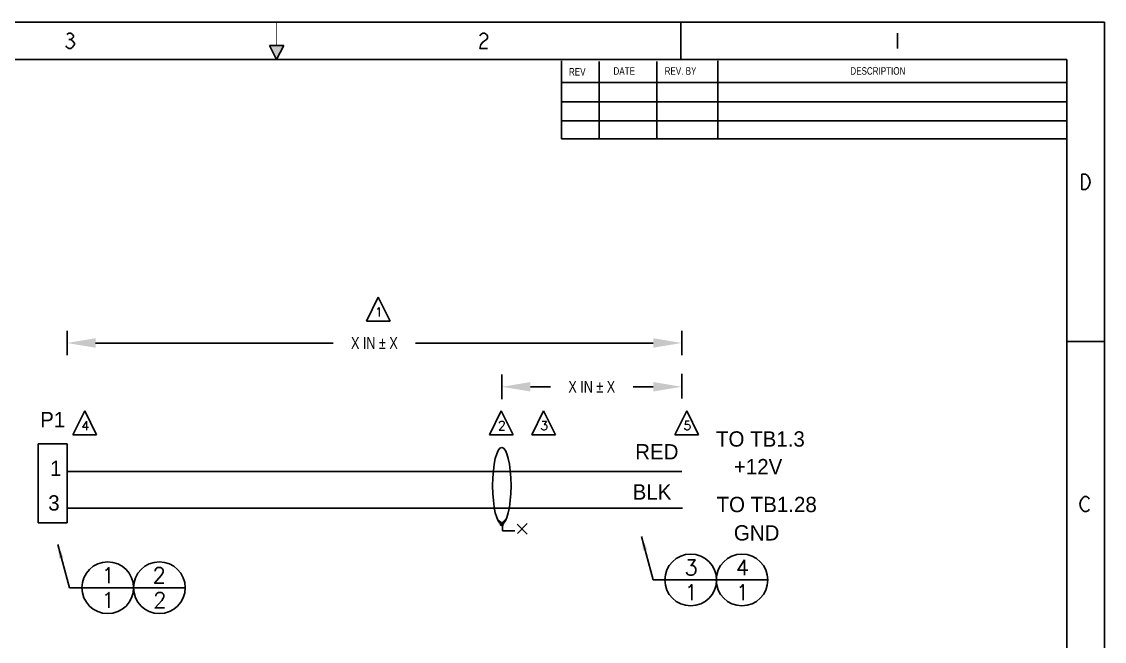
# Model space of a CAD drawing. Extents: x 0 to 768, y 0 to 246.
# Drawn here: x 7.61 to 22, y 8.77 to 17.01 of the extents above; entities that cross this region are included whole.
import ezdxf
from ezdxf.lldxf.tags import DXFTag

# ---------------------------------------------------------------- set-up
doc = ezdxf.new("R2010")
doc.units = 0
doc.header["$LTSCALE"] = 1.21
doc.header["$MEASUREMENT"] = 0
doc.header["$PDMODE"] = 3
doc.header["$PDSIZE"] = 0.3125
doc.styles.add('BlockDiag', font='romans__.ttf')
doc.styles.get("Standard").update_dxf_attribs({"font": 'txt', "width": 0.8})
tags = doc.linetypes.add('DASHED', pattern=[0.2, 0.1, -0.1]).pattern_tags.tags
tags[6:7] = [DXFTag(74, 4), DXFTag(75, 0), DXFTag(340, '0'), DXFTag(46, 1.0), DXFTag(50, 0.0), DXFTag(44, 0.0), DXFTag(45, 0.0)]
tags[4:5] = [DXFTag(74, 4), DXFTag(75, 0), DXFTag(340, '0'), DXFTag(46, 1.0), DXFTag(50, 0.0), DXFTag(44, 0.0), DXFTag(45, 0.0)]
doc.dimstyles.get("Standard").update_dxf_attribs({"dimtxt": 0.15625, "dimasz": 0.1875, "dimexe": 0.396, "dimexo": 0.1375, "dimgap": 0.09, "dimtad": 0, "dimtih": 1, "dimtoh": 1, "dimdec": 4, "dimzin": 0, "dimdsep": 46, "dimtxsty": 'Standard', "dimcen": 0.198, "dimadec": 0, "dimazin": 0, "dimtfac": 1, "dimtdec": 4, "dimtofl": 0, "dimtmove": 0, "dimatfit": 3, "dimfxl": 1, "dimtolj": 1, "dimtzin": 0, "dimarcsym": 0})

# ---------------------------------------------------------------- blocks, each defined once
blk = doc.blocks.new('*D18')
at = {"color": 0, "lineweight": -2, "transparency": 16777216}
for p, q in [((8.594, 12.732), (11.751, 12.732)), ((16.004, 12.732), (12.847, 12.732))]:
    blk.add_line(p, q, dxfattribs=at)
at = {"color": 0, "transparency": 16777216}
for points in [[(8.594, 12.796), (8.594, 12.669), (8.214, 12.732)], [(16.004, 12.796), (16.004, 12.669), (16.384, 12.732)]]:
    blk.add_solid(points, dxfattribs=at)
at = {"layer": 'DEFPOINTS', "color": 0, "transparency": 16777216}
for p in [(8.214, 12.732), (8.214, 12.732), (16.384, 12.387)]:
    blk.add_point(p, dxfattribs=at)
at = {"color": 0, "transparency": 16777216, "insert": (12.299, 12.732), "char_height": 0.15625, "attachment_point": 5}
blk.add_mtext('\\A1;X IN ± X', dxfattribs=at)
blk = doc.blocks.new('*D21')
at = {"color": 0, "lineweight": -2, "transparency": 16777216}
for p, q in [((14.372, 12.15), (14.64, 12.15)), ((16.004, 12.15), (15.736, 12.15))]:
    blk.add_line(p, q, dxfattribs=at)
at = {"color": 0, "transparency": 16777216}
for points in [[(14.372, 12.213), (14.372, 12.087), (13.992, 12.15)], [(16.004, 12.213), (16.004, 12.087), (16.384, 12.15)]]:
    blk.add_solid(points, dxfattribs=at)
at = {"layer": 'DEFPOINTS', "color": 0, "transparency": 16777216}
for p in [(13.992, 12.15), (13.992, 12.15), (16.384, 11.805)]:
    blk.add_point(p, dxfattribs=at)
at = {"color": 0, "transparency": 16777216, "insert": (15.188, 12.15), "char_height": 0.15625, "attachment_point": 5}
blk.add_mtext('\\A1;X IN ± X', dxfattribs=at)

msp = doc.modelspace()

# ---------------------------------------------------------------- hatches: boundary and pattern name
h = msp.add_hatch(color=256)
h.dxf.hatch_style = 1
edge = h.paths.add_edge_path()
edge.add_arc((13.9933, 10.32512), 0.02069, 0, 22.836783)
edge.add_ellipse((13.99233, 10.83494), major_axis=(0, 0.50866), ratio=0.24028395, start_angle=171.293127, end_angle=189.43597, ccw=False)
edge.add_arc((13.9933, 10.32512), 0.02069, 160.196862, 180)
edge.add_arc((13.9933, 10.32512), 0.02069, 180, 360)
edge = h.paths.add_edge_path()
edge.add_ellipse((13.99233, 10.83494), major_axis=(0, 0.50866), ratio=0.24028395, start_angle=171.293127, end_angle=189.43597)
edge.add_arc((13.9933, 10.32512), 0.02069, 22.836783, 160.196862)

# ---------------------------------------------------------------- linework, layer by layer
at = {"color": 7, "linetype": 'Continuous'}
for p, q in [((0, 17), (21.99996, 17)), ((16.37292, 16.5), (16.37292, 17)), ((21.99996, 17), (21.99996, 0)), ((10.99998, 16.5), (10.90498, 16.69)), ((10.90498, 16.69), (11.09498, 16.69)), ((11.09498, 16.69), (10.99998, 16.5)), ((0.5, 16.5), (21.49996, 16.5)), ((21.49996, 16.5), (21.49996, 0.5)), ((21.49996, 12.75), (21.99996, 12.75))]:
    msp.add_line(p, q, dxfattribs=at)
at = {"color": 2, "linetype": 'Continuous'}
for p, q in [((19.24996, 16.85), (19.24996, 16.65)), ((8.2375, 16.76667), (8.2625, 16.76667))]:
    msp.add_line(p, q, dxfattribs=at)
at = {"color": 2}
for p, q in [((14.78676, 16.48426), (14.78676, 15.44757)), ((15.28633, 16.47632), (15.28633, 15.44757)), ((16.05461, 16.47508), (16.05461, 15.44757)), ((16.86368, 16.48311), (16.86368, 15.44757)), ((21.4954, 16.19609), (14.78676, 16.19609)), ((21.4954, 15.94091), (14.78676, 15.94091)), ((21.4954, 15.68574), (14.78676, 15.68574)), ((21.4954, 15.44757), (14.78676, 15.44757))]:
    msp.add_line(p, q, dxfattribs=at)
for p, q in [((12.19357, 13.02195), (12.35093, 13.3406)), ((12.50829, 13.02195), (12.35093, 13.3406)), ((12.19357, 13.02195), (12.35093, 13.02195)), ((12.50829, 13.02195), (12.35093, 13.02195)), ((8.21434, 12.56922), (8.21434, 12.89573)), ((16.38377, 12.56922), (16.38377, 12.89573)), ((13.99233, 11.98682), (13.99233, 12.31334)), ((16.38377, 11.99443), (16.38377, 12.32094)), ((8.2916, 11.51229), (8.44895, 11.83093)), ((8.60631, 11.51229), (8.44895, 11.83093)), ((13.82791, 11.51229), (13.98526, 11.83093)), ((14.14262, 11.51229), (13.98526, 11.83093)), ((14.39006, 11.51229), (14.54742, 11.83093)), ((14.70478, 11.51229), (14.54742, 11.83093)), ((16.29191, 11.51229), (16.44927, 11.83093)), ((16.60662, 11.51229), (16.44927, 11.83093)), ((8.2916, 11.51229), (8.44895, 11.51229)), ((8.60631, 11.51229), (8.44895, 11.51229)), ((13.82791, 11.51229), (13.98526, 11.51229)), ((14.14262, 11.51229), (13.98526, 11.51229)), ((14.39006, 11.51229), (14.54742, 11.51229)), ((14.70478, 11.51229), (14.54742, 11.51229)), ((16.29191, 11.51229), (16.44927, 11.51229)), ((16.60662, 11.51229), (16.44927, 11.51229)), ((8.21434, 11.02186), (16.38377, 11.02186)), ((8.21434, 10.53798), (16.39554, 10.53798)), ((14.00056, 10.31827), (14.00056, 10.23565)), ((14.00056, 10.23565), (14.1659, 10.23565)), ((14.19652, 10.32439), (14.32967, 10.19124)), ((14.33124, 10.33051), (14.19963, 10.19889)), ((16.16141, 9.58142), (16.84667, 9.58142)), ((16.8427, 9.58142), (17.52796, 9.58142)), ((9.09746, 9.47777), (8.4122, 9.47777)), ((9.78272, 9.47777), (9.09746, 9.47777))]:
    msp.add_line(p, q)
at = {"color": 7, "linetype": 'Continuous', "const_width": 0.01}
msp.add_lwpolyline([(10.99998, 17), (10.99998, 16.69)], dxfattribs=at)
at = {"color": 2, "linetype": 'Continuous'}
for points in [[(8.2125, 16.83334), (8.2375, 16.85), (8.2625, 16.85), (8.2875, 16.83334), (8.3, 16.81667), (8.3, 16.8), (8.2875, 16.78334), (8.2625, 16.76667), (8.2875, 16.75)], [(13.70173, 16.81667), (13.71423, 16.83334), (13.73923, 16.85), (13.76423, 16.85), (13.78923, 16.83334), (13.80173, 16.81667), (13.80173, 16.78334), (13.78923, 16.76667), (13.76423, 16.75), (13.73923, 16.73333), (13.71423, 16.7), (13.70173, 16.65), (13.80173, 16.65)], [(8.3125, 16.7), (8.2875, 16.66667), (8.2625, 16.65), (8.2375, 16.65), (8.2125, 16.66667), (8.2, 16.68334)], [(8.2875, 16.75), (8.3125, 16.71667), (8.3125, 16.7)], [(21.79996, 14.825), (21.77496, 14.79167), (21.74996, 14.775), (21.69996, 14.775), (21.69996, 14.975)], [(21.69996, 14.975), (21.74996, 14.975), (21.77496, 14.95833)], [(21.77496, 14.95833), (21.79996, 14.925), (21.81246, 14.875), (21.79996, 14.825)], [(21.79996, 10.5232), (21.78746, 10.50653), (21.76246, 10.48987), (21.73746, 10.48987), (21.71246, 10.50653), (21.69996, 10.5232), (21.68746, 10.53987), (21.67496, 10.58987), (21.68746, 10.63987), (21.71246, 10.6732)], [(21.71246, 10.6732), (21.73746, 10.68987), (21.76246, 10.68987), (21.78746, 10.6732), (21.79996, 10.65653)]]:
    msp.add_lwpolyline(points, dxfattribs=at)
msp.add_lwpolyline([(8.21434, 10.34128), (7.83121, 10.34128), (7.83121, 11.39037), (8.21434, 11.39037)], close=True)
for centre, radius in [((13.9933, 10.32512), 0.02069), ((8.75577, 9.47777), 0.34358), ((9.44104, 9.47777), 0.34358), ((16.50309, 9.58142), 0.34358), ((17.18438, 9.58142), 0.34358)]:
    msp.add_circle(centre, radius)
at = {"linetype": 'DASHED'}
msp.add_ellipse((13.99233, 10.83494), major_axis=(0, 0.50866), ratio=0.24028395, dxfattribs=at)
at = {"color": 7, "linetype": 'Continuous'}
msp.add_solid([(10.99998, 16.5), (10.90498, 16.69), (11.09498, 16.69)], dxfattribs=at)

# ---------------------------------------------------------------- texts
at = {"style": 'BlockDiag'}
for s, height, p in [('1', 0.11925, (12.30833, 13.08501)), ('4', 0.11925, (8.40636, 11.57535)), ('2', 0.11925, (13.94267, 11.57535)), ('3', 0.11925, (14.50482, 11.57535)), ('5', 0.11925, (16.40667, 11.57535)), ('3', 0.20603, (16.42026, 9.64446)), ('4', 0.20603, (17.10155, 9.64446)), ('1', 0.20603, (8.67294, 9.5408)), ('2', 0.20603, (9.35138, 9.5408)), ('1', 0.20603, (16.42026, 9.31432)), ('1', 0.20603, (17.10155, 9.31432)), ('1', 0.20603, (8.67294, 9.21066)), ('2', 0.20603, (9.3582, 9.21066))]:
    msp.add_text(s, height=height, dxfattribs=at).set_placement(p)
for s, height, p in [('P1', 0.203689, (7.85725, 11.61201)), ('TO TB1.3', 0.203689, (16.83846, 11.35414)), ('RED', 0.203689, (15.76546, 11.1839)), ('1', 0.20369, (7.98835, 10.96427)), ('+12V', 0.203689, (17.0762, 10.98611)), ('BLK', 0.203689, (15.73103, 10.64997)), ('3', 0.20369, (7.96425, 10.50423)), ('TO TB1.28', 0.203689, (16.84618, 10.48309)), ('GND', 0.203689, (17.0762, 10.10593))]:
    msp.add_text(s, height=height).set_placement(p)
at = {"color": 2, "char_height": 0.1, "attachment_point": 1}
for s, insert, width in [('REV', (14.88519, 16.38797), 0.2992), ('DATE', (15.4767, 16.39898), 0.394338), ('REV. BY', (16.15659, 16.39963), 0.686692), ('DESCRIPTION', (18.6246, 16.39963), 1.0402363)]:
    msp.add_mtext(s, dxfattribs=dict(at, insert=insert, width=width))

# ---------------------------------------------------------------- dimensions: what is measured, and where the dimension line sits
for base, p1, p2, picture, middle in [((8.21434, 12.73247), (16.38377, 12.38712), (8.21434, 12.73247), '*D18', (12.29906, 12.73247)), ((13.99233, 12.15008), (16.38377, 11.80473), (13.99233, 12.15008), '*D21', (15.18805, 12.15008))]:
    dim = msp.add_linear_dim(base=base, p1=p1, p2=p2, angle=180, text='X IN ± X', dimstyle='Standard', override={"dimasz": 0.38, "dimexo": 0.6625, "dimse1": 1, "dimse2": 1})
    dim.commit()
    dim.dimension.update_dxf_attribs({"geometry": picture, "text_midpoint": middle})

# ---------------------------------------------------------------- leaders
for points in [[(15.8479, 10.16011), (16.00363, 9.58142), (16.16538, 9.58142)], [(8.09076, 10.0538), (8.24649, 9.47511), (8.40824, 9.47511)]]:
    msp.add_leader(points, dimstyle='Standard', override={"dimgap": 0.09, "dimtad": 0})

doc.saveas('drawing.dxf')
